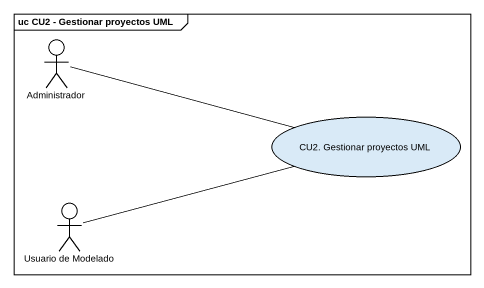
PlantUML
@startuml
mainframe uc CU2 - Gestionar proyectos UML
actor Administrador
usecase "CU2. Gestionar proyectos UML" as CU2_Gestionar_proyectos_UML
actor "Usuario de Modelado" as Usuario_de_Modelado
Administrador -right- CU2_Gestionar_proyectos_UML
Administrador -right- CU2_Gestionar_proyectos_UML
Usuario_de_Modelado -right- CU2_Gestionar_proyectos_UML
Usuario_de_Modelado -right- CU2_Gestionar_proyectos_UML
@enduml
